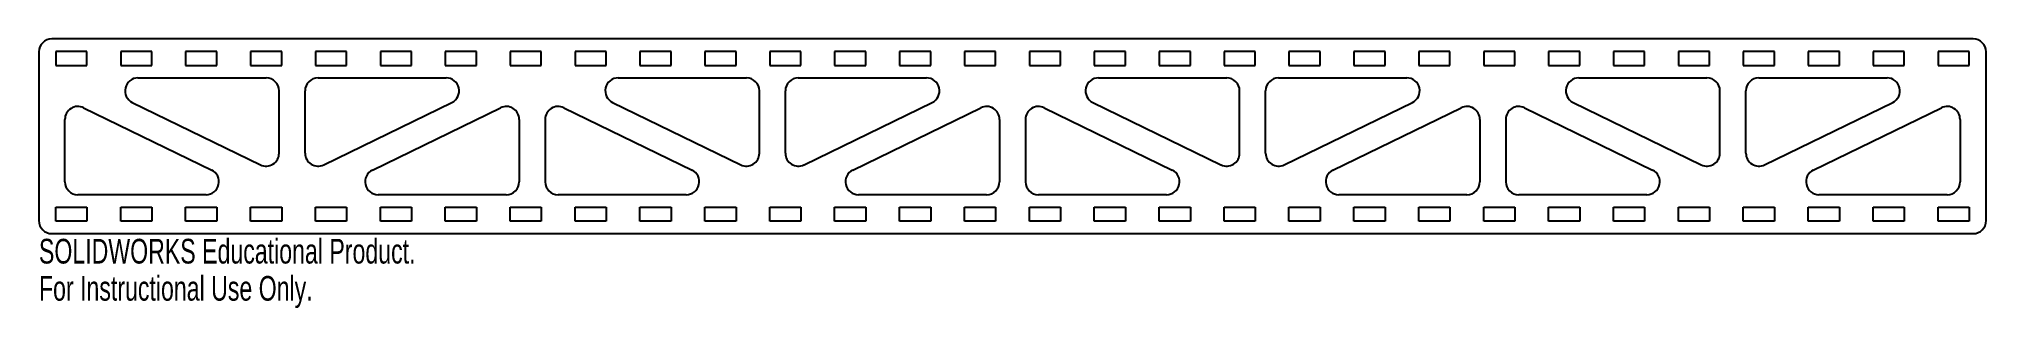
# Model space of a CAD drawing. Header units: inches. Extents: x -7.5 to 7.5, y -1.3 to 0.8.
import ezdxf

# ---------------------------------------------------------------- set-up
doc = ezdxf.new("R2010")
doc.units = ezdxf.units.IN
doc.header["$MEASUREMENT"] = 0
doc.styles.add('SLDTEXTSTYLE0', font='TXT', dxfattribs={"width": 0.7})

msp = doc.modelspace()

# ---------------------------------------------------------------- linework, layer by layer
at = {"color": 7, "linetype": 'Continuous', "lineweight": 25}
for p, q in [((-7.5, 0.65), (-7.5, -0.65)), ((7.4, 0.75), (-7.4, 0.75)), ((-7.13, 0.654), (-7.37, 0.654)), ((-7.37, 0.654), (-7.37, 0.546)), ((-7.13, 0.546), (-7.13, 0.654)), ((-6.63, 0.654), (-6.87, 0.654)), ((-6.87, 0.654), (-6.87, 0.546)), ((-6.63, 0.546), (-6.63, 0.654)), ((-6.13, 0.654), (-6.37, 0.654)), ((-6.37, 0.654), (-6.37, 0.546)), ((-6.13, 0.546), (-6.13, 0.654)), ((-5.63, 0.654), (-5.87, 0.654)), ((-5.87, 0.654), (-5.87, 0.546)), ((-5.63, 0.546), (-5.63, 0.654)), ((-5.13, 0.654), (-5.37, 0.654)), ((-5.37, 0.654), (-5.37, 0.546)), ((-5.13, 0.546), (-5.13, 0.654)), ((-4.63, 0.654), (-4.87, 0.654)), ((-4.87, 0.654), (-4.87, 0.546)), ((-4.63, 0.546), (-4.63, 0.654)), ((-4.13, 0.654), (-4.37, 0.654)), ((-4.37, 0.654), (-4.37, 0.546)), ((-4.13, 0.546), (-4.13, 0.654)), ((-3.63, 0.654), (-3.87, 0.654)), ((-3.87, 0.654), (-3.87, 0.546)), ((-3.63, 0.546), (-3.63, 0.654)), ((-3.13, 0.654), (-3.37, 0.654)), ((-3.37, 0.654), (-3.37, 0.546)), ((-3.13, 0.546), (-3.13, 0.654)), ((-2.63, 0.654), (-2.87, 0.654)), ((-2.87, 0.654), (-2.87, 0.546)), ((-2.63, 0.546), (-2.63, 0.654)), ((-2.13, 0.654), (-2.37, 0.654)), ((-2.37, 0.654), (-2.37, 0.546)), ((-2.13, 0.546), (-2.13, 0.654)), ((-1.63, 0.654), (-1.87, 0.654)), ((-1.87, 0.654), (-1.87, 0.546)), ((-1.63, 0.546), (-1.63, 0.654)), ((-1.13, 0.654), (-1.37, 0.654)), ((-1.37, 0.654), (-1.37, 0.546)), ((-1.13, 0.546), (-1.13, 0.654)), ((-0.63, 0.654), (-0.87, 0.654)), ((-0.87, 0.654), (-0.87, 0.546)), ((-0.63, 0.546), (-0.63, 0.654)), ((-0.13, 0.654), (-0.37, 0.654)), ((-0.37, 0.654), (-0.37, 0.546)), ((-0.13, 0.546), (-0.13, 0.654)), ((0.37, 0.654), (0.13, 0.654)), ((0.13, 0.654), (0.13, 0.546)), ((0.37, 0.546), (0.37, 0.654)), ((0.87, 0.654), (0.63, 0.654)), ((0.63, 0.654), (0.63, 0.546)), ((0.87, 0.546), (0.87, 0.654)), ((1.37, 0.654), (1.13, 0.654)), ((1.13, 0.654), (1.13, 0.546)), ((1.37, 0.546), (1.37, 0.654)), ((1.87, 0.654), (1.63, 0.654)), ((1.63, 0.654), (1.63, 0.546)), ((1.87, 0.546), (1.87, 0.654)), ((2.37, 0.654), (2.13, 0.654)), ((2.13, 0.654), (2.13, 0.546)), ((2.37, 0.546), (2.37, 0.654)), ((2.87, 0.654), (2.63, 0.654)), ((2.63, 0.654), (2.63, 0.546)), ((2.87, 0.546), (2.87, 0.654)), ((3.37, 0.654), (3.13, 0.654)), ((3.13, 0.654), (3.13, 0.546)), ((3.37, 0.546), (3.37, 0.654)), ((3.87, 0.654), (3.63, 0.654)), ((3.63, 0.654), (3.63, 0.546)), ((3.87, 0.546), (3.87, 0.654)), ((4.37, 0.654), (4.13, 0.654)), ((4.13, 0.654), (4.13, 0.546)), ((4.37, 0.546), (4.37, 0.654)), ((4.87, 0.654), (4.63, 0.654)), ((4.63, 0.654), (4.63, 0.546)), ((4.87, 0.546), (4.87, 0.654)), ((5.37, 0.654), (5.13, 0.654)), ((5.13, 0.654), (5.13, 0.546)), ((5.37, 0.546), (5.37, 0.654)), ((5.87, 0.654), (5.63, 0.654)), ((5.63, 0.654), (5.63, 0.546)), ((5.87, 0.546), (5.87, 0.654)), ((6.37, 0.654), (6.13, 0.654)), ((6.13, 0.654), (6.13, 0.546)), ((6.37, 0.546), (6.37, 0.654)), ((6.87, 0.654), (6.63, 0.654)), ((6.63, 0.654), (6.63, 0.546)), ((6.87, 0.546), (6.87, 0.654)), ((7.37, 0.654), (7.13, 0.654)), ((7.13, 0.654), (7.13, 0.546)), ((7.37, 0.546), (7.37, 0.654)), ((7.5, -0.65), (7.5, 0.65)), ((-7.37, 0.546), (-7.13, 0.546)), ((-6.87, 0.546), (-6.63, 0.546)), ((-6.37, 0.546), (-6.13, 0.546)), ((-5.87, 0.546), (-5.63, 0.546)), ((-5.37, 0.546), (-5.13, 0.546)), ((-4.87, 0.546), (-4.63, 0.546)), ((-4.37, 0.546), (-4.13, 0.546)), ((-3.87, 0.546), (-3.63, 0.546)), ((-3.37, 0.546), (-3.13, 0.546)), ((-2.87, 0.546), (-2.63, 0.546)), ((-2.37, 0.546), (-2.13, 0.546)), ((-1.87, 0.546), (-1.63, 0.546)), ((-1.37, 0.546), (-1.13, 0.546)), ((-0.87, 0.546), (-0.63, 0.546)), ((-0.37, 0.546), (-0.13, 0.546)), ((0.13, 0.546), (0.37, 0.546)), ((0.63, 0.546), (0.87, 0.546)), ((1.13, 0.546), (1.37, 0.546)), ((1.63, 0.546), (1.87, 0.546)), ((2.13, 0.546), (2.37, 0.546)), ((2.63, 0.546), (2.87, 0.546)), ((3.13, 0.546), (3.37, 0.546)), ((3.63, 0.546), (3.87, 0.546)), ((4.13, 0.546), (4.37, 0.546)), ((4.63, 0.546), (4.87, 0.546)), ((5.13, 0.546), (5.37, 0.546)), ((5.63, 0.546), (5.87, 0.546)), ((6.13, 0.546), (6.37, 0.546)), ((6.63, 0.546), (6.87, 0.546)), ((7.13, 0.546), (7.37, 0.546)), ((-6.737, 0.45), (-5.75, 0.45)), ((-5.65, -0.13), (-5.65, 0.35)), ((-5.45, -0.13), (-5.45, 0.35)), ((-5.35, 0.45), (-4.363, 0.45)), ((-3.037, 0.45), (-2.05, 0.45)), ((-1.95, -0.13), (-1.95, 0.35)), ((-1.75, -0.13), (-1.75, 0.35)), ((-1.65, 0.45), (-0.663, 0.45)), ((0.663, 0.45), (1.65, 0.45)), ((1.75, -0.13), (1.75, 0.35)), ((1.95, -0.13), (1.95, 0.35)), ((2.05, 0.45), (3.037, 0.45)), ((4.363, 0.45), (5.35, 0.45)), ((5.45, -0.13), (5.45, 0.35)), ((5.65, -0.13), (5.65, 0.35)), ((5.75, 0.45), (6.737, 0.45)), ((-7.156, 0.22), (-6.169, -0.26)), ((-6.781, 0.26), (-5.794, -0.22)), ((-5.306, -0.22), (-4.319, 0.26)), ((-4.931, -0.26), (-3.944, 0.22)), ((-3.456, 0.22), (-2.469, -0.26)), ((-3.081, 0.26), (-2.094, -0.22)), ((-1.606, -0.22), (-0.619, 0.26)), ((-1.231, -0.26), (-0.244, 0.22)), ((0.244, 0.22), (1.231, -0.26)), ((0.619, 0.26), (1.606, -0.22)), ((2.094, -0.22), (3.081, 0.26)), ((2.469, -0.26), (3.456, 0.22)), ((3.944, 0.22), (4.931, -0.26)), ((4.319, 0.26), (5.306, -0.22)), ((5.794, -0.22), (6.781, 0.26)), ((6.169, -0.26), (7.156, 0.22)), ((-7.3, -0.35), (-7.3, 0.13)), ((-3.8, 0.13), (-3.8, -0.35)), ((-3.6, 0.13), (-3.6, -0.35)), ((-0.1, 0.13), (-0.1, -0.35)), ((0.1, 0.13), (0.1, -0.35)), ((3.6, 0.13), (3.6, -0.35)), ((3.8, 0.13), (3.8, -0.35)), ((7.3, 0.13), (7.3, -0.35)), ((-6.213, -0.45), (-7.2, -0.45)), ((-3.9, -0.45), (-4.887, -0.45)), ((-2.513, -0.45), (-3.5, -0.45)), ((-0.2, -0.45), (-1.187, -0.45)), ((1.187, -0.45), (0.2, -0.45)), ((3.5, -0.45), (2.513, -0.45)), ((4.887, -0.45), (3.9, -0.45)), ((7.2, -0.45), (6.213, -0.45)), ((-7.37, -0.654), (-7.37, -0.546)), ((-7.37, -0.546), (-7.13, -0.546)), ((-7.13, -0.546), (-7.13, -0.654)), ((-6.87, -0.654), (-6.87, -0.546)), ((-6.87, -0.546), (-6.63, -0.546)), ((-6.63, -0.546), (-6.63, -0.654)), ((-6.37, -0.654), (-6.37, -0.546)), ((-6.37, -0.546), (-6.13, -0.546)), ((-6.13, -0.546), (-6.13, -0.654)), ((-5.87, -0.654), (-5.87, -0.546)), ((-5.87, -0.546), (-5.63, -0.546)), ((-5.63, -0.546), (-5.63, -0.654)), ((-5.37, -0.654), (-5.37, -0.546)), ((-5.37, -0.546), (-5.13, -0.546)), ((-5.13, -0.546), (-5.13, -0.654)), ((-4.87, -0.654), (-4.87, -0.546)), ((-4.87, -0.546), (-4.63, -0.546)), ((-4.63, -0.546), (-4.63, -0.654)), ((-4.37, -0.654), (-4.37, -0.546)), ((-4.37, -0.546), (-4.13, -0.546)), ((-4.13, -0.546), (-4.13, -0.654)), ((-3.87, -0.654), (-3.87, -0.546)), ((-3.87, -0.546), (-3.63, -0.546)), ((-3.63, -0.546), (-3.63, -0.654)), ((-3.37, -0.654), (-3.37, -0.546)), ((-3.37, -0.546), (-3.13, -0.546)), ((-3.13, -0.546), (-3.13, -0.654)), ((-2.87, -0.654), (-2.87, -0.546)), ((-2.87, -0.546), (-2.63, -0.546)), ((-2.63, -0.546), (-2.63, -0.654)), ((-2.37, -0.654), (-2.37, -0.546)), ((-2.37, -0.546), (-2.13, -0.546)), ((-2.13, -0.546), (-2.13, -0.654)), ((-1.87, -0.654), (-1.87, -0.546)), ((-1.87, -0.546), (-1.63, -0.546)), ((-1.63, -0.546), (-1.63, -0.654)), ((-1.37, -0.654), (-1.37, -0.546)), ((-1.37, -0.546), (-1.13, -0.546)), ((-1.13, -0.546), (-1.13, -0.654)), ((-0.87, -0.654), (-0.87, -0.546)), ((-0.87, -0.546), (-0.63, -0.546)), ((-0.63, -0.546), (-0.63, -0.654)), ((-0.37, -0.654), (-0.37, -0.546)), ((-0.37, -0.546), (-0.13, -0.546)), ((-0.13, -0.546), (-0.13, -0.654)), ((0.13, -0.654), (0.13, -0.546)), ((0.13, -0.546), (0.37, -0.546)), ((0.37, -0.546), (0.37, -0.654)), ((0.63, -0.654), (0.63, -0.546)), ((0.63, -0.546), (0.87, -0.546)), ((0.87, -0.546), (0.87, -0.654)), ((1.13, -0.654), (1.13, -0.546)), ((1.13, -0.546), (1.37, -0.546)), ((1.37, -0.546), (1.37, -0.654)), ((1.63, -0.654), (1.63, -0.546)), ((1.63, -0.546), (1.87, -0.546)), ((1.87, -0.546), (1.87, -0.654)), ((2.13, -0.654), (2.13, -0.546)), ((2.13, -0.546), (2.37, -0.546)), ((2.37, -0.546), (2.37, -0.654)), ((2.63, -0.654), (2.63, -0.546)), ((2.63, -0.546), (2.87, -0.546)), ((2.87, -0.546), (2.87, -0.654)), ((3.13, -0.654), (3.13, -0.546)), ((3.13, -0.546), (3.37, -0.546)), ((3.37, -0.546), (3.37, -0.654)), ((3.63, -0.654), (3.63, -0.546)), ((3.63, -0.546), (3.87, -0.546)), ((3.87, -0.546), (3.87, -0.654)), ((4.13, -0.654), (4.13, -0.546)), ((4.13, -0.546), (4.37, -0.546)), ((4.37, -0.546), (4.37, -0.654)), ((4.63, -0.654), (4.63, -0.546)), ((4.63, -0.546), (4.87, -0.546)), ((4.87, -0.546), (4.87, -0.654)), ((5.13, -0.654), (5.13, -0.546)), ((5.13, -0.546), (5.37, -0.546)), ((5.37, -0.546), (5.37, -0.654)), ((5.63, -0.654), (5.63, -0.546)), ((5.63, -0.546), (5.87, -0.546)), ((5.87, -0.546), (5.87, -0.654)), ((6.13, -0.654), (6.13, -0.546)), ((6.13, -0.546), (6.37, -0.546)), ((6.37, -0.546), (6.37, -0.654)), ((6.63, -0.654), (6.63, -0.546)), ((6.63, -0.546), (6.87, -0.546)), ((6.87, -0.546), (6.87, -0.654)), ((7.13, -0.654), (7.13, -0.546)), ((7.13, -0.546), (7.37, -0.546)), ((7.37, -0.546), (7.37, -0.654)), ((-7.4, -0.75), (7.4, -0.75)), ((-7.13, -0.654), (-7.37, -0.654)), ((-6.63, -0.654), (-6.87, -0.654)), ((-6.13, -0.654), (-6.37, -0.654)), ((-5.63, -0.654), (-5.87, -0.654)), ((-5.13, -0.654), (-5.37, -0.654)), ((-4.63, -0.654), (-4.87, -0.654)), ((-4.13, -0.654), (-4.37, -0.654)), ((-3.63, -0.654), (-3.87, -0.654)), ((-3.13, -0.654), (-3.37, -0.654)), ((-2.63, -0.654), (-2.87, -0.654)), ((-2.13, -0.654), (-2.37, -0.654)), ((-1.63, -0.654), (-1.87, -0.654)), ((-1.13, -0.654), (-1.37, -0.654)), ((-0.63, -0.654), (-0.87, -0.654)), ((-0.13, -0.654), (-0.37, -0.654)), ((0.37, -0.654), (0.13, -0.654)), ((0.87, -0.654), (0.63, -0.654)), ((1.37, -0.654), (1.13, -0.654)), ((1.87, -0.654), (1.63, -0.654)), ((2.37, -0.654), (2.13, -0.654)), ((2.87, -0.654), (2.63, -0.654)), ((3.37, -0.654), (3.13, -0.654)), ((3.87, -0.654), (3.63, -0.654)), ((4.37, -0.654), (4.13, -0.654)), ((4.87, -0.654), (4.63, -0.654)), ((5.37, -0.654), (5.13, -0.654)), ((5.87, -0.654), (5.63, -0.654)), ((6.37, -0.654), (6.13, -0.654)), ((6.87, -0.654), (6.63, -0.654)), ((7.37, -0.654), (7.13, -0.654))]:
    msp.add_line(p, q, dxfattribs=at)
for centre, start, end in [((-7.4, 0.65), 90, 180), ((7.4, 0.65), 0, 90), ((-6.737, 0.35), 90, 244.0577), ((-3.037, 0.35), 90, 244.0577), ((-2.05, 0.35), 0, 90), ((1.65, 0.35), 0, 90), ((2.05, 0.35), 90, 180), ((4.363, 0.35), 90, 244.0577), ((5.35, 0.35), 0, 90), ((6.737, 0.35), 295.9423, 90), ((-5.75, 0.35), 0, 90), ((-5.35, 0.35), 90, 180), ((-4.363, 0.35), 295.9423, 90), ((-1.65, 0.35), 90, 180), ((-0.663, 0.35), 295.9423, 90), ((0.663, 0.35), 90, 244.0577), ((3.037, 0.35), 295.9423, 90), ((5.75, 0.35), 90, 180), ((-7.2, 0.13), 64.0577, 180), ((-3.9, 0.13), 0, 115.9423), ((-3.5, 0.13), 64.0577, 180), ((-0.2, 0.13), 0, 115.9423), ((0.2, 0.13), 64.0577, 180), ((3.5, 0.13), 0, 115.9423), ((3.9, 0.13), 64.0577, 180), ((7.2, 0.13), 0, 115.9423), ((-5.75, -0.13), 244.0577, 0), ((-5.35, -0.13), 180, 295.9423), ((-2.05, -0.13), 244.0577, 0), ((-1.65, -0.13), 180, 295.9423), ((1.65, -0.13), 244.0577, 0), ((2.05, -0.13), 180, 295.9423), ((5.35, -0.13), 244.0577, 0), ((5.75, -0.13), 180, 295.9423), ((-6.213, -0.35), 270, 64.0577), ((-4.887, -0.35), 115.9423, 270), ((-2.513, -0.35), 270, 64.0577), ((-1.187, -0.35), 115.9423, 270), ((1.187, -0.35), 270, 64.0577), ((2.513, -0.35), 115.9423, 270), ((4.887, -0.35), 270, 64.0577), ((6.213, -0.35), 115.9423, 270), ((-7.2, -0.35), 180, 270), ((-3.9, -0.35), 270, 0), ((-3.5, -0.35), 180, 270), ((-0.2, -0.35), 270, 0), ((0.2, -0.35), 180, 270), ((3.5, -0.35), 270, 0), ((3.9, -0.35), 180, 270), ((7.2, -0.35), 270, 0), ((-7.4, -0.65), 180, 270), ((7.4, -0.65), 270, 0)]:
    msp.add_arc(centre, 0.1, start, end, dxfattribs=at)

# ---------------------------------------------------------------- texts
at = {"color": 7, "linetype": 'Continuous', "char_height": 0.1903, "attachment_point": 1, "style": 'SLDTEXTSTYLE0'}
for s, insert in [('SOLIDWORKS Educational Product.', (-7.5, -0.79)), ('For Instructional Use Only.', (-7.5, -1.076))]:
    msp.add_mtext(s, dxfattribs=dict(at, insert=insert))

doc.saveas('drawing.dxf')
